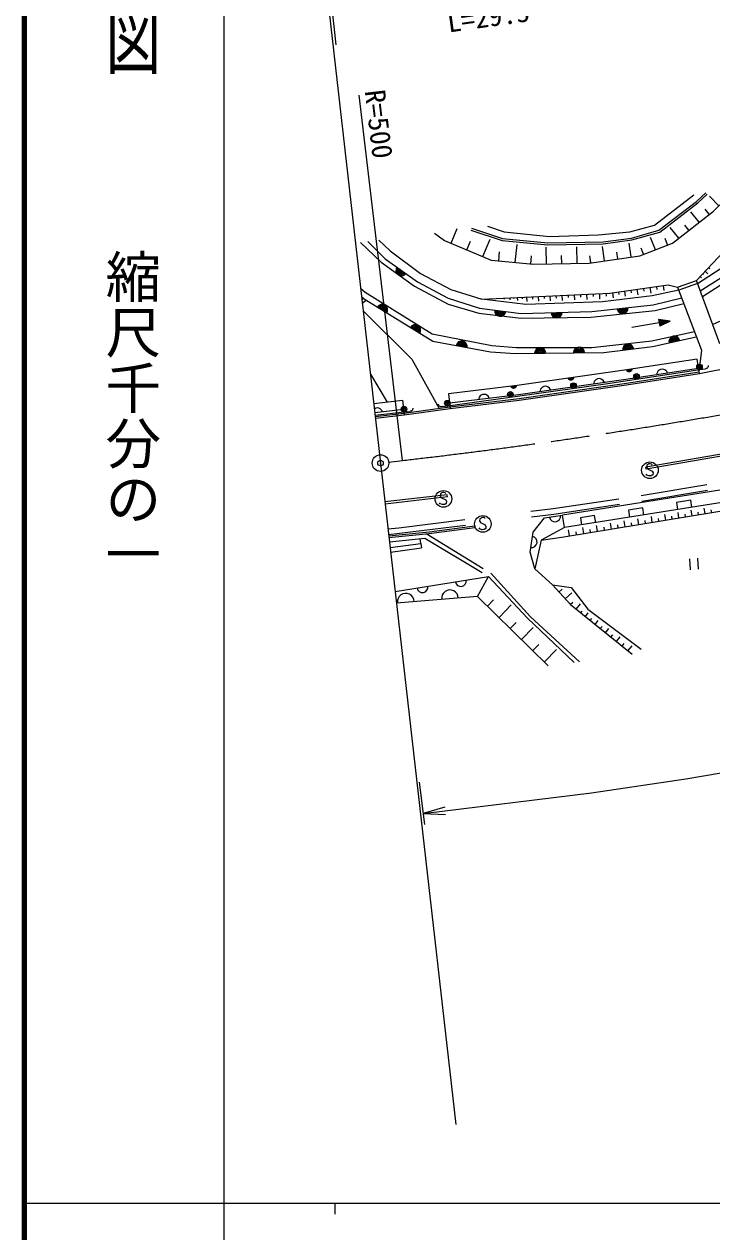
# Model space of a CAD drawing. Units: millimetres, scale not verified. Extents: x 40000 to 680000, y 20000 to 380000.
# Drawn here: x 40000 to 102009, y 202409 to 311268 of the extents above; entities that cross this region are included whole.
import ezdxf
from ezdxf.enums import TextEntityAlignment as Align

# ---------------------------------------------------------------- set-up
doc = ezdxf.new("R2010")
doc.units = ezdxf.units.MM
doc.header["$LTSCALE"] = 1000
doc.header["$PDMODE"] = 32
doc.header["$PDSIZE"] = 500
doc.linetypes.add('CHAIN', pattern=[18.5, 12, -1.5, 3.5, -1.5])
doc.linetypes.add('DASHED_SPACED', pattern=[12, 6, -6])
for name, color, linetype, lineweight in [('M-BGD', 7, 'Continuous', 13), ('M-BMK', 2, 'CHAIN', 13), ('M-BMK-OTRS', 5, 'Continuous', 13), ('M-STR-HTXT', 7, 'Continuous', 13), ('M-TTL', 2, 'Continuous', 140), ('M-TTL-BAND', 7, 'Continuous', 25)]:
    doc.layers.add(name, color=color, linetype=linetype, lineweight=lineweight)
doc.layers.add('M-OTRS', color=6, linetype='Continuous')
doc.styles.add('@ＭＳ ゴシック', font='')
doc.styles.add('ＭＳ ゴシック', font='')
doc.styles.get('@ＭＳ ゴシック').set_extended_font_data('@MS Gothic')
doc.styles.get('ＭＳ ゴシック').set_extended_font_data('MS Gothic')

# ---------------------------------------------------------------- blocks, each defined once
blk = doc.blocks.new('open_arrow')
at = {"color": 0, "linetype": 'Continuous', "lineweight": -2}
blk.add_lwpolyline([(7.5, 1.25), (0, 0), (7.5, -1.25)], dxfattribs=at)

msp = doc.modelspace()

# ---------------------------------------------------------------- linework, layer by layer
at = {"layer": 'M-BGD'}
for p, q in [((97237, 292687), (100630, 295284)), ((97317, 292528), (100743, 295150)), ((100630, 295284), (101462, 296061)), ((100743, 295150), (101581, 295933)), ((102648, 294901), (101808, 295774)), ((100853, 293405), (100111, 294351)), ((101773, 294127), (101399, 294604)), ((78498, 291524), (79056, 292849)), ((80332, 292871), (83140, 291951)), ((99025, 291970), (98264, 292938)), ((99939, 292687), (99568, 293160)), ((80277, 292705), (83105, 291779)), ((81357, 290319), (82013, 291876)), ((83105, 291779), (87227, 291388)), ((83140, 291951), (87234, 291563)), ((92195, 291649), (94769, 291987)), ((92208, 291474), (94805, 291815)), ((94769, 291987), (97237, 292687)), ((94805, 291815), (97317, 292528)), ((96916, 290935), (96491, 292035)), ((98022, 291362), (97800, 291936)), ((79927, 290922), (80255, 291700)), ((82788, 289937), (82869, 290744)), ((84278, 289787), (84441, 291401)), ((87086, 289644), (87056, 291154)), ((87227, 291388), (92208, 291474)), ((87234, 291563), (92195, 291649)), ((89860, 289699), (89831, 291183)), ((92344, 289927), (92152, 291225)), ((93541, 290104), (93449, 290729)), ((94738, 290281), (94554, 291530)), ((95850, 290523), (95637, 291073)), ((85679, 289645), (85755, 290397)), ((88473, 289672), (88459, 290414)), ((91108, 289745), (91012, 290394)), ((100968, 288520), (101080, 288415)), ((101188, 288756), (101244, 288704)), ((101409, 288992), (101638, 288777)), ((101717, 289322), (101832, 289215)), ((95842, 287444), (95876, 287204)), ((96424, 287527), (96496, 287022)), ((97026, 287613), (97062, 287360)), ((97628, 287698), (97690, 287263)), ((98923, 287562), (101068, 281868)), ((100722, 287894), (99026, 287288)), ((102716, 282459), (100626, 288155)), ((83271, 286568), (83275, 286489)), ((83535, 286581), (83537, 286541)), ((83798, 286593), (83806, 286426)), ((84131, 286609), (84135, 286525)), ((84464, 286624), (84477, 286348)), ((84885, 286644), (84892, 286506)), ((85306, 286664), (85325, 286263)), ((85826, 286688), (85835, 286488)), ((86346, 286712), (86365, 286299)), ((86876, 286737), (86886, 286530)), ((87407, 286762), (87427, 286335)), ((87948, 286787), (87958, 286574)), ((88489, 286813), (88510, 286372)), ((89041, 286839), (89052, 286618)), ((89594, 286864), (89615, 286410)), ((90157, 286891), (90168, 286664)), ((90720, 286917), (90742, 286448)), ((91295, 286944), (91306, 286710)), ((91870, 286971), (91893, 286488)), ((92457, 286999), (92468, 286757)), ((93041, 287047), (93103, 286612)), ((93587, 287124), (93617, 286907)), ((94132, 287202), (94197, 286745)), ((94696, 287282), (94728, 287053)), ((95259, 287362), (95328, 286881)), ((97259, 284342), (94791, 283920)), ((98245, 284510), (97208, 284637)), ((97208, 284637), (97309, 284046)), ((97416, 284612), (97218, 284578)), ((97228, 284519), (97623, 284586)), ((97830, 284561), (97239, 284460)), ((97249, 284401), (98037, 284536)), ((98245, 284510), (97259, 284342)), ((97269, 284282), (98058, 284417)), ((97870, 284324), (97279, 284223)), ((97289, 284164), (97683, 284232)), ((97496, 284139), (97299, 284105)), ((98245, 284510), (97309, 284046)), ((100678, 281079), (94129, 280075)), ((100883, 279744), (100678, 281079)), ((101068, 281868), (100841, 279933)), ((94129, 280075), (84467, 278691)), ((92627, 278869), (100932, 280127)), ((100807, 280238), (94250, 279234)), ((100860, 279892), (94299, 278887)), ((94306, 280102), (94800, 280178)), ((94335, 280046), (94306, 280102)), ((94787, 280135), (94332, 280066)), ((94372, 280001), (94335, 280046)), ((94358, 280029), (94773, 280093)), ((94429, 279959), (94372, 280001)), ((94749, 280049), (94393, 279994)), ((94483, 279937), (94429, 279959)), ((94439, 279961), (94716, 280003)), ((94545, 279926), (94483, 279937)), ((94661, 279964), (94503, 279940)), ((94624, 279939), (94545, 279926)), ((94681, 279967), (94624, 279939)), ((94726, 280005), (94681, 279967)), ((94767, 280062), (94726, 280005)), ((94790, 280116), (94767, 280062)), ((94800, 280178), (94790, 280116)), ((97055, 279785), (97034, 279660)), ((97100, 279893), (97055, 279785)), ((97183, 280007), (97100, 279893)), ((97273, 280081), (97183, 280007)), ((97386, 280139), (97273, 280081)), ((97544, 280163), (97386, 280139)), ((97668, 280142), (97544, 280163)), ((97776, 280098), (97668, 280142)), ((97890, 280014), (97776, 280098)), ((97965, 279924), (97890, 280014)), ((98022, 279812), (97965, 279924)), ((104081, 280374), (100883, 279744)), ((100932, 280127), (101426, 280202)), ((101505, 280214), (101426, 280202)), ((101571, 280244), (101505, 280214)), ((101616, 280281), (101571, 280244)), ((101658, 280338), (101616, 280281)), ((101680, 280392), (101658, 280338)), ((101691, 280454), (101680, 280392)), ((101685, 280494), (101691, 280454)), ((71221, 279709), (72723, 277203)), ((84467, 278691), (78250, 277937)), ((83884, 278620), (84380, 278681)), ((84380, 278681), (84367, 278619)), ((94250, 279234), (84579, 277848)), ((94299, 278887), (84625, 277501)), ((94320, 278739), (84644, 277353)), ((94320, 278739), (84644, 277353)), ((94320, 278739), (84644, 277353)), ((84709, 277765), (92627, 278869)), ((89046, 279347), (89541, 279418)), ((89074, 279290), (89046, 279347)), ((89527, 279375), (89072, 279310)), ((89111, 279245), (89074, 279290)), ((89097, 279274), (89513, 279333)), ((89168, 279203), (89111, 279245)), ((89489, 279289), (89132, 279238)), ((89222, 279180), (89168, 279203)), ((89178, 279204), (89455, 279244)), ((89284, 279169), (89222, 279180)), ((89400, 279206), (89241, 279183)), ((89363, 279180), (89284, 279169)), ((89420, 279209), (89363, 279180)), ((89465, 279245), (89420, 279209)), ((89507, 279302), (89465, 279245)), ((89530, 279356), (89507, 279302)), ((89541, 279418), (89530, 279356)), ((91360, 278941), (91337, 278816)), ((91405, 279048), (91360, 278941)), ((91490, 279162), (91405, 279048)), ((91580, 279235), (91490, 279162)), ((91693, 279292), (91580, 279235)), ((91852, 279314), (91693, 279292)), ((91976, 279292), (91852, 279314)), ((92083, 279247), (91976, 279292)), ((92197, 279162), (92083, 279247)), ((92270, 279071), (92197, 279162)), ((92327, 278958), (92270, 279071)), ((100883, 279744), (94320, 278739)), ((100883, 279744), (94320, 278739)), ((100883, 279744), (94320, 278739)), ((78193, 276862), (84709, 277765)), ((78250, 277937), (78413, 276597)), ((84579, 277848), (78352, 277093)), ((81042, 277641), (80995, 277534)), ((81129, 277752), (81042, 277641)), ((81221, 277824), (81129, 277752)), ((81336, 277878), (81221, 277824)), ((81494, 277897), (81336, 277878)), ((81618, 277872), (81494, 277897)), ((81725, 277824), (81618, 277872)), ((81836, 277737), (81725, 277824)), ((81908, 277645), (81836, 277737)), ((81962, 277531), (81908, 277645)), ((83911, 278563), (83884, 278620)), ((84365, 278638), (83908, 278583)), ((83947, 278517), (83911, 278563)), ((83933, 278546), (84350, 278596)), ((84002, 278474), (83947, 278517)), ((84325, 278553), (83968, 278510)), ((84055, 278450), (84002, 278474)), ((84012, 278475), (84290, 278508)), ((84117, 278437), (84055, 278450)), ((84234, 278471), (84075, 278452)), ((84197, 278447), (84117, 278437)), ((84254, 278474), (84197, 278447)), ((84300, 278510), (84254, 278474)), ((84344, 278565), (84300, 278510)), ((84367, 278619), (84344, 278565)), ((86524, 278248), (86502, 278124)), ((86569, 278356), (86524, 278248)), ((86654, 278469), (86569, 278356)), ((86745, 278543), (86654, 278469)), ((86858, 278599), (86745, 278543)), ((87016, 278622), (86858, 278599)), ((87141, 278599), (87016, 278622)), ((87248, 278554), (87141, 278599)), ((87361, 278469), (87248, 278554)), ((87435, 278379), (87361, 278469)), ((87491, 278266), (87435, 278379)), ((71521, 277070), (74117, 277365)), ((71586, 276605), (71575, 276596)), ((71701, 276658), (71586, 276605)), ((74213, 276521), (71617, 276226)), ((71860, 276676), (71701, 276658)), ((71984, 276650), (71860, 276676)), ((72090, 276602), (71984, 276650)), ((72201, 276514), (72090, 276602)), ((72272, 276421), (72201, 276514)), ((74117, 277365), (74270, 276024)), ((78392, 276745), (74249, 276173)), ((78413, 276597), (74270, 276024)), ((75031, 276541), (75006, 276488)), ((75045, 276603), (75031, 276541)), ((75040, 276643), (75045, 276603)), ((77370, 276970), (77366, 277000)), ((77387, 276922), (77370, 276970)), ((77425, 276866), (77387, 276922)), ((77460, 276831), (77425, 276866)), ((77504, 276807), (77460, 276831)), ((77568, 276785), (77504, 276807)), ((77619, 276782), (77568, 276785)), ((77698, 276793), (77619, 276782)), ((77698, 276793), (78193, 276862)), ((84625, 277501), (78395, 276745)), ((84644, 277353), (78413, 276597)), ((84644, 277353), (78413, 276597)), ((84644, 277353), (78413, 276597)), ((80995, 277534), (80969, 277410)), ((71639, 276034), (74271, 276310)), ((74253, 276173), (71657, 275878)), ((74270, 276024), (71674, 275729)), ((72325, 276306), (72272, 276421)), ((74271, 276310), (74768, 276363)), ((74848, 276371), (74768, 276363)), ((74915, 276398), (74848, 276371)), ((74962, 276433), (74915, 276398)), ((75006, 276488), (74962, 276433)), ((106254, 273103), (96051, 271344)), ((106289, 272906), (96085, 271147)), ((96085, 271147), (96051, 271344)), ((96159, 271525), (96139, 271344)), ((96139, 271344), (96207, 271197)), ((96334, 271625), (96159, 271525)), ((96207, 271197), (96640, 270981)), ((96454, 271632), (96334, 271625)), ((96575, 271608), (96454, 271632)), ((96638, 271552), (96575, 271608)), ((96149, 270623), (96084, 270710)), ((96334, 270543), (96149, 270623)), ((96543, 270555), (96334, 270543)), ((96688, 270653), (96543, 270555)), ((96640, 270981), (96708, 270834)), ((96708, 270834), (96688, 270653)), ((77536, 268944), (77516, 268762)), ((77711, 269043), (77536, 268944)), ((77830, 269050), (77711, 269043)), ((77952, 269027), (77830, 269050)), ((78015, 268970), (77952, 269027)), ((105874, 269775), (88547, 267021)), ((78137, 268852), (72530, 268207)), ((78160, 268653), (72552, 268008)), ((77526, 268042), (77461, 268128)), ((77516, 268762), (77584, 268616)), ((77710, 267962), (77526, 268042)), ((77584, 268616), (78017, 268399)), ((77920, 267973), (77710, 267962)), ((78065, 268071), (77920, 267973)), ((78017, 268399), (78085, 268253)), ((78085, 268253), (78065, 268071)), ((78160, 268653), (78137, 268852)), ((106071, 268642), (88727, 265885)), ((100107, 268352), (98823, 268148)), ((98823, 268148), (98925, 267506)), ((100209, 267710), (100107, 268352)), ((81267, 266778), (81092, 266679)), ((81386, 266785), (81267, 266778)), ((81508, 266762), (81386, 266785)), ((81571, 266705), (81508, 266762)), ((88727, 265885), (88547, 267021)), ((91435, 266974), (90151, 266770)), ((90151, 266770), (90253, 266128)), ((91537, 266332), (91435, 266974)), ((95771, 267663), (94487, 267459)), ((94487, 267459), (94589, 266817)), ((95873, 267021), (95771, 267663)), ((96637, 266362), (96553, 266876)), ((97241, 266461), (97199, 266715)), ((97845, 266560), (97761, 267068)), ((98443, 266659), (98402, 266910)), ((99042, 266757), (98960, 267259)), ((99636, 266854), (99595, 267102)), ((100230, 266952), (100149, 267448)), ((100819, 267049), (100779, 267294)), ((101408, 267145), (101328, 267635)), ((101993, 267241), (101953, 267483)), ((76516, 265520), (80629, 266035)), ((76532, 265371), (80648, 265886)), ((80629, 266035), (80648, 265886)), ((81082, 265777), (81017, 265863)), ((81092, 266679), (81072, 266497)), ((81072, 266497), (81140, 266351)), ((81266, 265697), (81082, 265777)), ((81140, 266351), (81573, 266134)), ((81476, 265708), (81266, 265697)), ((81621, 265807), (81476, 265708)), ((81573, 266134), (81641, 265988)), ((81641, 265988), (81621, 265807)), ((89184, 265138), (89093, 265690)), ((90451, 265347), (90362, 265892)), ((91080, 265450), (91036, 265719)), ((91709, 265553), (91620, 266092)), ((92332, 265655), (92289, 265922)), ((92956, 265758), (92869, 266291)), ((93575, 265859), (93531, 266123)), ((94193, 265961), (94107, 266487)), ((94807, 266062), (94764, 266322)), ((95420, 266162), (95335, 266683)), ((96029, 266262), (95987, 266519)), ((72877, 265157), (76516, 265520)), ((72894, 265008), (76532, 265371)), ((72939, 264610), (76141, 264930)), ((75772, 264469), (75708, 264887)), ((86610, 264746), (88653, 265051)), ((89818, 265242), (89773, 265515)), ((72999, 264080), (75772, 264469)), ((73044, 263683), (75827, 264072)), ((75772, 264469), (75827, 264072)), ((100005, 263084), (100060, 262086)), ((100809, 262127), (100754, 263126)), ((73449, 260129), (81872, 261486)), ((80889, 259676), (81872, 261486)), ((87627, 260732), (89311, 260486)), ((88224, 260078), (88517, 260346)), ((80889, 259676), (73567, 259090)), ((80889, 259676), (87263, 253435)), ((81772, 258812), (82326, 259377)), ((88788, 259462), (89374, 259998)), ((89247, 258960), (89469, 259163)), ((82820, 257786), (83928, 258917)), ((89777, 258534), (90153, 259002)), ((90192, 258201), (90322, 258363)), ((90607, 257868), (90866, 258191)), ((83828, 256798), (84358, 257339)), ((91046, 257516), (91188, 257693)), ((91485, 257163), (91769, 257517)), ((91950, 256790), (92105, 256983)), ((84837, 255811), (85896, 256893)), ((92415, 256417), (92725, 256803)), ((92907, 256021), (93076, 256231)), ((93399, 255626), (93737, 256046)), ((85871, 254798), (86417, 255355)), ((86906, 253784), (87998, 254899)), ((93921, 255207), (94104, 255436)), ((94442, 254789), (94809, 255245))]:
    msp.add_line(p, q, dxfattribs=at)
at = {"layer": 'M-BGD', "linetype": 'DASHED_SPACED'}
for p, q in [((70451, 286469), (70587, 286577)), ((70491, 286122), (70838, 286396)), ((95625, 268777), (105489, 270431)), ((95703, 268283), (105576, 269939)), ((87689, 267604), (95625, 268777)), ((87756, 267109), (95703, 268283)), ((73783, 265877), (87689, 267604)), ((73843, 265381), (87756, 267109)), ((72807, 265766), (73783, 265877)), ((72864, 265269), (73843, 265381)), ((76141, 264930), (81872, 261486)), ((76258, 265344), (82073, 261787))]:
    msp.add_line(p, q, dxfattribs=at)
at = {"layer": 'M-BGD'}
for points in [[(100722, 287894), (105495, 290989), (104787, 291878), (111979, 296450), (114941, 298760)], [(100965, 287232), (106632, 290812), (105935, 291636), (111973, 295469), (115425, 298085), (116517, 299079)], [(100626, 288155), (103057, 290756), (105581, 293459), (108048, 295866), (110285, 297817)], [(77003, 292441), (77910, 291772), (82098, 290007), (85917, 289621), (90940, 289720), (95525, 290397), (98472, 291536), (102153, 294425), (104449, 296635)], [(71985, 291791), (72992, 290850), (75742, 288789), (78459, 287344), (81273, 286475), (92823, 287016), (98079, 287762), (98923, 287562), (100626, 288155)], [(70328, 291577), (72200, 289820), (75201, 287643), (78219, 286036), (80998, 285213), (84799, 284756), (91109, 284844), (96885, 285457), (99476, 286095)], [(70986, 291662), (72560, 290122), (75475, 288027), (78247, 286564), (81051, 285658), (84820, 285199), (91189, 285381), (96723, 285963), (99290, 286587)], [(101152, 286723), (107202, 290587), (109045, 288443), (106014, 286176), (104011, 285024), (102083, 284185)], [(70337, 287477), (70736, 287105), (76803, 283339), (82182, 282294), (84364, 282122), (91199, 282134), (96585, 282725), (100430, 283560)], [(70422, 286730), (70672, 286498), (76855, 282690), (82051, 281725), (84288, 281588), (92266, 281671), (96663, 282207), (100608, 283089)], [(99026, 287288), (96635, 286787), (92157, 286247), (85237, 286010), (81273, 286475)], [(70571, 285413), (74954, 281057), (77426, 276612)], [(88653, 265051), (115894, 269524), (119367, 271144)], [(86059, 262166), (85616, 263676), (85888, 265467), (86914, 266766), (88547, 267021)], [(88727, 265885), (86610, 264746), (86059, 262166)], [(81872, 261486), (85385, 257722), (89588, 253735)], [(82073, 261787), (85669, 257835), (90078, 253799)], [(86059, 262166), (87627, 260732), (89250, 258958), (94832, 254476)]]:
    msp.add_lwpolyline(points, dxfattribs=at)
at = {"layer": 'M-BGD', "linetype": 'DASHED_SPACED'}
for points in [[(81782, 293059), (83276, 292549), (87368, 292135), (91749, 292264), (94615, 292536), (96843, 293148), (100398, 295889)], [(89311, 260486), (90822, 258536), (95976, 254685)]]:
    msp.add_lwpolyline(points, dxfattribs=at)
at = {"layer": 'M-BGD'}
for centre, radius in [((100894, 280374), 250), ((100894, 280374), 150), ((100894, 280374), 50), ((89535, 278691), 250), ((89535, 278691), 150), ((89535, 278691), 50), ((95216, 279514), 250), ((95216, 279514), 150), ((95216, 279514), 50), ((83847, 277898), 250), ((83847, 277898), 150), ((83847, 277898), 50), ((74245, 276559), 250), ((74245, 276559), 150), ((74245, 276559), 50), ((78159, 277109), 250), ((78159, 277109), 150), ((78159, 277109), 50), ((96425, 271059), 750), ((77802, 268478), 750), ((81358, 266213), 750)]:
    msp.add_circle(centre, radius, dxfattribs=at)
for centre, radius, start, end in [((74018, 289075), 500, 144.28948, 324.28948), ((74018, 289075), 400, 144.28948, 324.28948), ((74018, 289075), 300, 144.28948, 324.28948), ((74018, 289075), 200, 144.28948, 324.28948), ((74018, 289075), 100, 144.28948, 324.28948), ((74018, 289075), 100, 144.28948, 324.28948), ((72273, 285512), 500, 328.37284, 148.37284), ((72273, 285512), 400, 328.37284, 148.37284), ((72273, 285512), 300, 328.37284, 148.37284), ((72273, 285512), 200, 328.37284, 148.37284), ((72273, 285512), 100, 328.37284, 148.37284), ((72273, 285512), 100, 328.37284, 148.37284), ((82936, 285429), 500, 173.05787, 353.05787), ((82936, 285429), 400, 173.05787, 353.05787), ((82936, 285429), 300, 173.05787, 353.05787), ((82936, 285429), 200, 173.05787, 353.05787), ((82936, 285429), 100, 173.05787, 353.05787), ((82936, 285429), 100, 173.05787, 353.05787), ((88005, 285290), 500, 181.63096, 1.63096), ((88005, 285290), 400, 181.63096, 1.63096), ((88005, 285290), 300, 181.63096, 1.63096), ((88005, 285290), 200, 181.63096, 1.63096), ((88005, 285290), 100, 181.63096, 1.63096), ((88005, 285290), 100, 181.63096, 1.63096), ((93956, 285672), 500, 186.01099, 6.01099), ((93956, 285672), 400, 186.01099, 6.01099), ((93956, 285672), 300, 186.01099, 6.01099), ((93956, 285672), 200, 186.01099, 6.01099), ((93956, 285672), 100, 186.01099, 6.01099), ((93956, 285672), 100, 186.01099, 6.01099), ((75253, 283677), 500, 328.37284, 148.37284), ((75253, 283677), 400, 328.37284, 148.37284), ((75253, 283677), 300, 328.37284, 148.37284), ((75253, 283677), 200, 328.37284, 148.37284), ((75253, 283677), 100, 328.37284, 148.37284), ((75253, 283677), 100, 328.37284, 148.37284), ((98635, 282648), 500, 12.60715, 192.60715), ((98635, 282648), 400, 12.60715, 192.60715), ((79453, 282207), 500, 349.47086, 169.47086), ((79453, 282207), 400, 349.47086, 169.47086), ((79453, 282207), 300, 349.47086, 169.47086), ((79453, 282207), 200, 349.47086, 169.47086), ((79453, 282207), 100, 349.47086, 169.47086), ((79453, 282207), 100, 349.47086, 169.47086), ((86527, 281611), 500, 0.59718, 180.59718), ((86527, 281611), 400, 0.59718, 180.59718), ((90027, 281648), 500, 0.59718, 180.59718), ((90027, 281648), 400, 0.59718, 180.59718), ((90027, 281648), 300, 0.59718, 180.59718), ((94464, 281939), 500, 6.95141, 186.95141), ((94464, 281939), 400, 6.95141, 186.95141), ((94464, 281939), 300, 6.95141, 186.95141), ((94464, 281939), 200, 6.95141, 186.95141), ((94464, 281939), 100, 6.95141, 186.95141), ((94464, 281939), 100, 6.95141, 186.95141), ((98635, 282648), 300, 12.60715, 192.60715), ((98635, 282648), 200, 12.60715, 192.60715), ((98635, 282648), 100, 12.60715, 192.60715), ((98635, 282648), 100, 12.60715, 192.60715), ((86527, 281611), 300, 0.59718, 180.59718), ((86527, 281611), 200, 0.59718, 180.59718), ((86527, 281611), 100, 0.59718, 180.59718), ((86527, 281611), 100, 0.59718, 180.59718), ((90027, 281648), 200, 0.59718, 180.59718), ((90027, 281648), 100, 0.59718, 180.59718), ((90027, 281648), 100, 0.59718, 180.59718), ((87862, 266914), 500, 188.88595, 8.88595), ((85755, 264592), 500, 261.35541, 81.35541), ((75917, 260527), 500, 189.14676, 9.14676), ((78393, 259525), 752, 0.88201, 188.27245), ((79373, 261083), 500, 189.14676, 9.14676), ((74406, 259206), 752, 0.88201, 188.27245)]:
    msp.add_arc(centre, radius, start, end, dxfattribs=at)
at = {"layer": 'M-BMK'}
msp.add_line((72878, 271792), (74129, 271941), dxfattribs=at)
at = {"layer": 'M-BMK', "linetype": 'Continuous'}
msp.add_circle((72132, 271705), 750, dxfattribs=at)
at = {"layer": 'M-BMK'}
msp.add_arc((17408, 768713), 500000, 276.51382, 286.32305, dxfattribs=at)
at = {"layer": 'M-BMK-OTRS'}
for p, q in [((65347, 331320), (72132, 271705)), ((72132, 271705), (78916, 212090))]:
    msp.add_line(p, q, dxfattribs=at)
at = {"layer": 'M-OTRS'}
msp.add_point((72132, 271705), dxfattribs=at)
at = {"layer": 'M-STR-HTXT'}
for p, q in [((68127, 309416), (67753, 312973)), ((74129, 271941), (70209, 304877)), ((99652, 243245), (110009, 244982)), ((75626, 242953), (76099, 239122)), ((91164, 241991), (99652, 243245)), ((75977, 240114), (91164, 241991))]:
    msp.add_line(p, q, dxfattribs=at)
at = {"layer": 'M-TTL'}
msp.add_line((40000, 380000), (40000, 20000), dxfattribs=at)
at = {"layer": 'M-TTL-BAND'}
for p, q in [((58000, 370000), (58000, 20000)), ((40000, 205000), (579000, 205000)), ((68000, 205000), (68000, 204000))]:
    msp.add_line(p, q, dxfattribs=at)

# ---------------------------------------------------------------- block references
at = {"layer": 'M-STR-HTXT', "xscale": 267, "yscale": 267, "rotation": 7}
msp.add_blockref('open_arrow', (75977, 240114), dxfattribs=at)

# ---------------------------------------------------------------- texts
at = {"layer": 'M-STR-HTXT', "style": 'ＭＳ ゴシック'}
msp.add_text('L=29.5', height=1833, rotation=7.918, dxfattribs=at).set_placement((82059, 310485), align=Align.BOTTOM_CENTER)
msp.add_text('R=500', height=1833, rotation=276.787, dxfattribs=at).set_placement((71986, 302262), align=Align.MIDDLE_CENTER)
at = {"layer": 'M-TTL-BAND', "style": '@ＭＳ ゴシック', "width": 1.4}
msp.add_text('平  面  図', height=3666, rotation=270, dxfattribs=at).set_placement((49777, 306475), align=Align.MIDDLE_RIGHT)
at = {"layer": 'M-TTL-BAND', "style": '@ＭＳ ゴシック'}
msp.add_text('縮尺千分の一', height=3666, rotation=270, dxfattribs=at).set_placement((49777, 261030), align=Align.MIDDLE_RIGHT)

doc.saveas('drawing.dxf')
